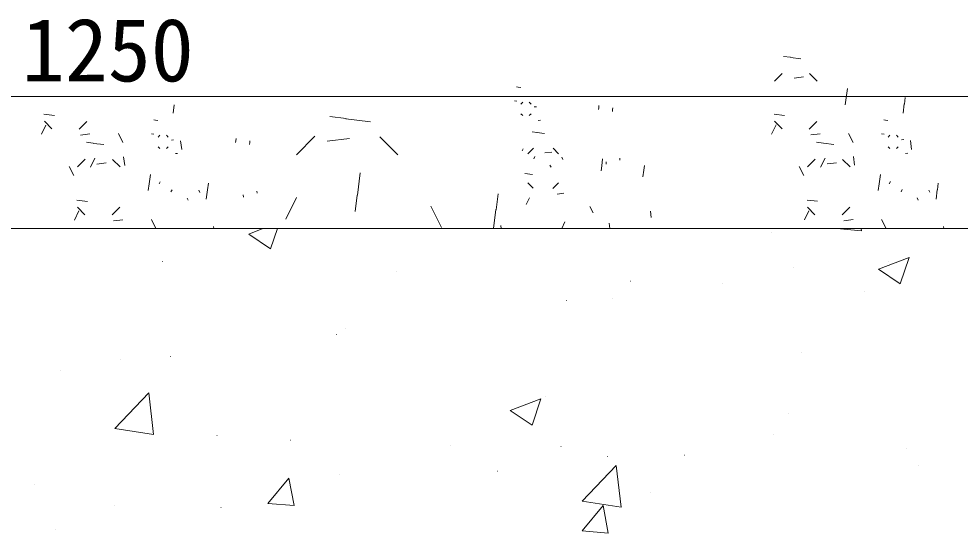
# Model space of a CAD drawing. Units: millimetres, scale not verified. Extents: x -840 to 840, y -594 to 594.
# Drawn here: x 105.5 to 277.5, y -6.3 to 87.6 of the extents above; entities that cross this region are included whole.
import ezdxf
from ezdxf.enums import TextEntityAlignment as Align

# ---------------------------------------------------------------- set-up
doc = ezdxf.new("R2010")
doc.units = ezdxf.units.MM
doc.header["$LTSCALE"] = 2
doc.layers.add('0-0_寸法線', color=7, linetype='Continuous', lineweight=9)
doc.layers.add('0-2_躯体', color=134, linetype='Continuous', lineweight=9)
doc.styles.add('ＭＳ ゴシック', font='')
doc.styles.get('ＭＳ ゴシック').set_extended_font_data('MS Gothic')

msp = doc.modelspace()

# ---------------------------------------------------------------- linework, layer by layer
at = {"layer": '0-0_寸法線'}
msp.add_line((364.398, 73.397), (-120.101, 73.397), dxfattribs=at)
at = {"layer": '0-2_躯体'}
for p, q in [((246.458, 80.556), (245.201, 80.713)), ((248.367, 80.281), (246.468, 80.518)), ((244.978, 77.616), (243.567, 76.204)), ((251.334, 76.195), (249.953, 77.577)), ((248.831, 76.972), (247.115, 76.757)), ((196.762, 75.099), (196.461, 75.136)), ((197.213, 75.034), (196.758, 75.09)), ((256.856, 74.855), (256.642, 73.136)), ((196.041, 72.611), (196.496, 72.555)), ((197.584, 72.349), (197.246, 72.011)), ((199.106, 72.009), (198.775, 72.34)), ((256.616, 73.143), (256.459, 71.886)), ((267.276, 72.018), (267.427, 73.233)), ((133.741, 70.322), (133.932, 71.857)), ((200.084, 71.531), (199.673, 71.479)), ((211.441, 71.318), (211.403, 71.017)), ((211.498, 71.726), (211.447, 71.315)), ((213.936, 70.64), (213.988, 71.052)), ((213.994, 71.049), (214.031, 71.34)), ((267.035, 70.321), (267.25, 72.04)), ((110.141, 70.162), (112.04, 69.925)), ((110.21, 68.863), (111.591, 67.482)), ((116.564, 67.442), (117.977, 68.855)), ((130.489, 69.074), (130.188, 69.112)), ((130.94, 69.009), (130.486, 69.066)), ((165.306, 69.392), (162.313, 69.766)), ((169.764, 68.747), (165.241, 69.312)), ((197.24, 70.253), (197.571, 69.922)), ((198.762, 69.912), (199.1, 70.251)), ((200.405, 68.993), (200.812, 69.044)), ((243.476, 70.169), (245.375, 69.932)), ((243.542, 68.863), (244.923, 67.482)), ((249.896, 67.442), (251.31, 68.855)), ((263.825, 69.081), (263.524, 69.118)), ((264.276, 69.016), (263.821, 69.072)), ((110.491, 68.171), (109.667, 66.522)), ((243.826, 68.195), (243.002, 66.546)), ((116.836, 66.362), (118.537, 66.575)), ((124.569, 64.969), (123.741, 66.624)), ((129.769, 66.587), (130.224, 66.53)), ((131.312, 66.324), (130.973, 65.986)), ((132.834, 65.984), (132.503, 66.315)), ((133.812, 65.506), (133.401, 65.454)), ((145.226, 65.702), (145.174, 65.29)), ((159.628, 66.127), (156.267, 62.765)), ((165.949, 65.757), (161.863, 65.246)), ((174.765, 62.745), (171.476, 66.034)), ((200.189, 66.845), (199.279, 66.959)), ((201.526, 66.651), (200.151, 66.823)), ((250.172, 66.379), (251.872, 66.591)), ((257.892, 64.992), (257.064, 66.648)), ((263.105, 66.593), (263.559, 66.537)), ((264.644, 66.324), (264.306, 65.986)), ((266.166, 65.984), (265.835, 66.315)), ((267.147, 65.522), (266.736, 65.471)), ((268.594, 63.726), (268.393, 65.335)), ((119.147, 64.885), (117.89, 65.042)), ((121.056, 64.61), (119.157, 64.847)), ((130.968, 64.228), (131.298, 63.897)), ((132.49, 63.887), (132.828, 64.226)), ((135.3, 63.701), (135.099, 65.311)), ((145.169, 65.293), (145.131, 64.992)), ((147.664, 64.616), (147.716, 65.027)), ((147.722, 65.024), (147.758, 65.315)), ((197.651, 63.859), (197.454, 63.464)), ((199.521, 63.981), (198.5, 62.96)), ((204.122, 62.953), (203.122, 63.953)), ((252.483, 64.892), (251.226, 65.049)), ((254.392, 64.616), (252.493, 64.854)), ((264.3, 64.228), (264.63, 63.897)), ((265.822, 63.887), (266.16, 64.226)), ((117.671, 61.951), (116.259, 60.54)), ((118.618, 60.493), (119.442, 62.142)), ((124.027, 60.531), (122.646, 61.912)), ((124.685, 62.39), (124.882, 60.814)), ((134.133, 62.968), (134.54, 63.019)), ((199.598, 62.02), (199.795, 62.415)), ((202.876, 63.263), (201.634, 63.108)), ((204.899, 61.918), (204.701, 62.314)), ((212.162, 61.994), (212.007, 60.749)), ((215.335, 61.763), (215.287, 62.149)), ((251.003, 61.951), (249.591, 60.54)), ((251.953, 60.517), (252.777, 62.165)), ((257.359, 60.531), (255.978, 61.912)), ((257.979, 62.415), (258.176, 60.839)), ((267.469, 62.985), (267.876, 63.036)), ((114.741, 60.623), (115.569, 58.968)), ((121.52, 61.291), (119.804, 61.076)), ((202.545, 60.877), (202.743, 60.48)), ((211.99, 60.767), (211.877, 59.857)), ((212.792, 61.449), (212.839, 61.072)), ((219.705, 59.953), (219.815, 60.832)), ((248.064, 60.646), (248.892, 58.991)), ((254.855, 61.308), (253.14, 61.093)), ((129.587, 59.192), (129.372, 57.473)), ((167.911, 59.466), (167.399, 55.372)), ((197.986, 59.332), (199.36, 59.16)), ((219.53, 58.712), (219.685, 59.956)), ((262.881, 59.19), (262.666, 57.471)), ((129.347, 57.48), (129.19, 56.223)), ((131.379, 57.835), (131.182, 57.44)), ((140.006, 56.355), (140.158, 57.57)), ((198.482, 57.647), (199.482, 56.647)), ((203.081, 56.617), (204.104, 57.64)), ((262.641, 57.479), (262.484, 56.222)), ((264.714, 57.858), (264.517, 57.463)), ((273.3, 56.354), (273.452, 57.569)), ((133.325, 55.995), (133.523, 56.39)), ((138.627, 55.893), (138.429, 56.29)), ((139.765, 54.658), (139.98, 56.377)), ((146.52, 55.425), (146.567, 55.047)), ((149.063, 55.739), (149.014, 56.124)), ((167.342, 55.413), (166.969, 52.42)), ((192.728, 52.734), (193.089, 55.628)), ((203.859, 55.597), (205.089, 55.751)), ((266.661, 56.019), (266.858, 56.414)), ((271.95, 55.916), (271.752, 56.313)), ((273.06, 54.656), (273.274, 56.375)), ((116.166, 54.498), (118.065, 54.26)), ((136.273, 54.852), (136.471, 54.455)), ((156.261, 54.966), (154.299, 51.039)), ((182.734, 49.464), (180.762, 53.407)), ((198.809, 54.881), (198.213, 53.688)), ((210.408, 52.139), (209.808, 53.338)), ((249.501, 54.504), (251.4, 54.267)), ((269.596, 54.875), (269.794, 54.479)), ((116.516, 52.507), (115.692, 50.858)), ((116.235, 53.199), (117.616, 51.818)), ((122.589, 51.777), (124.002, 53.191)), ((192.229, 49.291), (192.663, 52.761)), ((221.029, 51.295), (220.883, 52.46)), ((249.851, 52.53), (249.027, 50.882)), ((249.567, 53.199), (250.948, 51.818)), ((255.921, 51.777), (257.334, 53.191)), ((122.861, 50.698), (124.561, 50.91)), ((130.594, 49.305), (129.766, 50.96)), ((204.691, 49.324), (205.288, 50.517)), ((213.352, 50.293), (213.477, 49.291)), ((256.197, 50.714), (257.897, 50.927)), ((263.917, 49.328), (263.089, 50.983)), ((121.421, 49.291), (121.441, 49.291)), ((141.168, 49.291), (141.123, 49.646)), ((147.55, 48.306), (150.117, 49.291)), ((147.55, 48.306), (151.53, 45.622)), ((151.53, 45.622), (152.761, 49.291)), ((188.889, 49.291), (188.909, 49.291)), ((188.889, 49.291), (188.909, 49.291)), ((193.614, 49.291), (193.545, 49.849)), ((222.623, 49.291), (222.643, 49.291)), ((243.058, 48.635), (243.078, 48.635)), ((254.911, 49.291), (259.466, 48.892)), ((259.466, 48.892), (259.393, 49.291)), ((274.465, 49.291), (274.418, 49.671)), ((131.809, 43.302), (131.829, 43.302)), ((262.521, 41.899), (268.122, 44.049)), ((264.361, 43.235), (264.381, 43.235)), ((266.5, 39.215), (268.122, 44.049)), ((174.515, 41.498), (174.535, 41.498)), ((247.08, 42.172), (247.1, 42.172)), ((262.521, 41.899), (266.5, 39.215)), ((217.221, 39.693), (217.241, 39.693)), ((234.063, 39.246), (234.083, 39.246)), ((259.926, 37.889), (259.946, 37.889)), ((205.529, 36.174), (205.549, 36.174)), ((214.035, 36.61), (214.055, 36.61)), ((165.121, 31.053), (165.141, 31.053)), ((163.511, 29.958), (163.531, 29.958)), ((133.213, 25.969), (133.233, 25.969)), ((248.431, 26.69), (248.451, 26.69)), ((124.046, 25.42), (124.066, 25.42)), ((113.186, 23.333), (113.206, 23.333)), ((123.053, 12.832), (129.284, 19.326)), ((130.168, 11.728), (129.284, 19.326)), ((195.303, 16.096), (200.904, 18.246)), ((199.282, 13.412), (200.904, 18.246)), ((201.776, 18.682), (201.796, 18.682)), ((195.303, 16.096), (199.282, 13.412)), ((246.107, 15.541), (246.127, 15.541)), ((123.053, 12.832), (130.168, 11.728)), ((141.731, 11.579), (141.751, 11.579)), ((155.121, 10.673), (155.141, 10.673)), ((243.316, 11.682), (243.336, 11.682)), ((184.437, 9.774), (184.457, 9.774)), ((204.556, 9.543), (204.576, 9.543)), ((267.6, 9.125), (267.62, 9.125)), ((213.017, 7.694), (213.037, 7.694)), ((227.142, 7.97), (227.162, 7.97)), ((208.432, -0.41), (214.663, 6.084)), ((215.547, -1.513), (214.663, 6.084)), ((269.848, 6.166), (269.868, 6.166)), ((151.023, -0.824), (154.88, 3.772)), ((155.805, -1.243), (154.88, 3.772)), ((164.148, 4.421), (164.168, 4.421)), ((192.99, 5.057), (193.01, 5.057)), ((108.466, 2.665), (108.486, 2.665)), ((220.945, 1.116), (220.965, 1.116)), ((123.073, -1.211), (123.093, -1.211)), ((142.466, -1.595), (142.486, -1.595)), ((151.023, -0.824), (155.805, -1.243)), ((208.404, -5.845), (212.261, -1.248)), ((208.432, -0.41), (215.547, -1.513)), ((213.186, -6.263), (212.261, -1.248)), ((112.167, -5.584), (112.187, -5.584)), ((208.404, -5.845), (213.186, -6.263))]:
    msp.add_line(p, q, dxfattribs=at)
at = {"layer": '0-2_躯体', "color": 7}
msp.add_line((-629.664, 49.291), (358.336, 49.291), dxfattribs=at)

# ---------------------------------------------------------------- texts
at = {"layer": '0-0_寸法線', "style": 'ＭＳ ゴシック'}
msp.add_text('1250', height=11.54, dxfattribs=at).set_placement((106.092, 72.679), align=Align.BOTTOM_LEFT)

doc.saveas('drawing.dxf')
